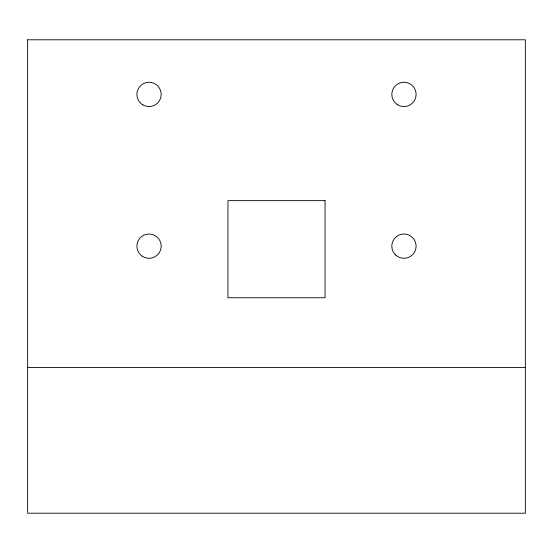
<?xml version="1.0" encoding="UTF-8"?>
<svg xmlns="http://www.w3.org/2000/svg" width="553" height="553" viewBox="0 0 553 553"><rect width="100%" height="100%" fill="white"/><g stroke="black" fill="none" stroke-linecap="round" stroke-linejoin="round"><path stroke-width="0.83" d="M27.65 39.788L525.35 39.788L525.35 513.212L27.65 513.212L27.65 39.788M27.65 367.545L525.35 367.545M325.053 200.635L227.947 200.635L227.947 297.742L325.053 297.742L325.053 200.635M142.916 104.897A12.138 12.138 0 0 0 161.179 94.48A12.138 12.138 0 0 0 143.027 83.869A12.138 12.138 0 0 0 142.916 104.897M397.178 104.482A12.138 12.138 0 0 0 416.07 95.254A12.138 12.138 0 0 0 398.63 83.51A12.138 12.138 0 0 0 397.178 104.482M395.63 254.981A12.138 12.138 0 0 0 415.773 248.954A12.138 12.138 0 0 0 400.483 234.527A12.138 12.138 0 0 0 395.63 254.981M142.1 256.108A12.138 12.138 0 0 0 161.137 247.191A12.138 12.138 0 0 0 143.891 235.163A12.138 12.138 0 0 0 142.1 256.108"/></g></svg>
